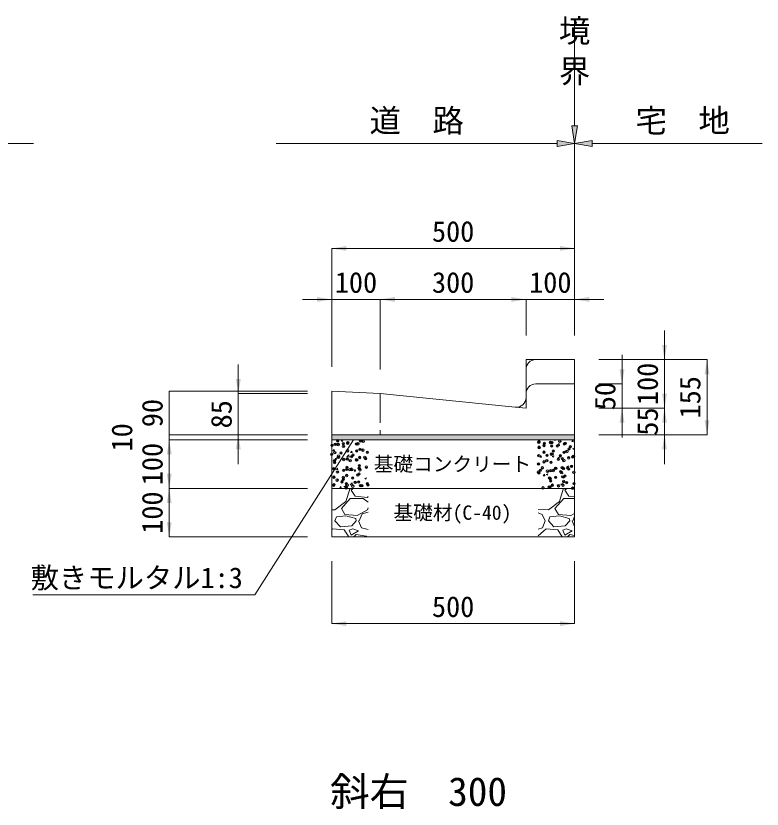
# Model space of a CAD drawing. Units: millimetres at full size; some dimension numbers follow another scale. Extents: x -3213 to 7287, y 2125 to 9550.
# Drawn here: x -1138 to 398, y 4433 to 6066 of the extents above; entities that cross this region are included whole.
import ezdxf
from ezdxf.enums import TextEntityAlignment as Align

# ---------------------------------------------------------------- set-up
doc = ezdxf.new("R2010")
doc.units = ezdxf.units.MM
doc.header["$LTSCALE"] = 10
doc.header["$PDMODE"] = 32
doc.header["$PDSIZE"] = 5
doc.linetypes.add('DASHED', pattern=[7.5, 6, -1.5])
doc.layers.add('ハッチング_モルタル', color=30, linetype='Continuous')
doc.layers.add('文字', color=41, linetype='Continuous')
for name, color, linetype, lineweight in [('ハッチング_基礎', 150, 'Continuous', 5), ('寸法線', 7, 'Continuous', 13), ('引出線', 4, 'Continuous', 13), ('本体', 2, 'Continuous', 13), ('舗装・基礎', 3, 'Continuous', 13), ('補助線', 8, 'DASHED', 13)]:
    doc.layers.add(name, color=color, linetype=linetype, lineweight=lineweight)
doc.styles.add('ＭＳ ゴシック', font='')
doc.styles.get('ＭＳ ゴシック').set_extended_font_data('MS Gothic')

# ---------------------------------------------------------------- blocks, each defined once
blk = doc.blocks.new('filled_arrow')
at = {"color": 0, "linetype": 'Continuous', "lineweight": -2}
blk.add_solid([(7.5, 1.25), (0, 0), (7.5, -1.25)], dxfattribs=at)

msp = doc.modelspace()

# ---------------------------------------------------------------- hatches: boundary and pattern name
at = {"layer": 'ハッチング_モルタル'}
msp.add_hatch(color=256, dxfattribs=at).paths.add_polyline_path([(11.87, 5193.32), (11.87, 5203.32), (-488.13, 5203.32), (-488.13, 5193.32)])
at = {"layer": '寸法線'}
for points in [[(5.87, 5839.51), (17.87, 5839.51), (11.87, 5803.51)], [(-24.13, 5809.51), (-24.13, 5797.51), (11.87, 5803.51)], [(47.87, 5809.51), (47.87, 5797.51), (11.87, 5803.51)]]:
    msp.add_hatch(color=256, dxfattribs=at).paths.add_polyline_path(points)

# ---------------------------------------------------------------- linework, layer by layer
at = {"layer": 'ハッチング_基礎'}
for p, q in [((-468.44, 5191.46), (-465.91, 5189.76)), ((-468.43, 5191.47), (-464.87, 5192.83)), ((-465.91, 5189.76), (-464.88, 5192.83)), ((-63.13, 5179.98), (-61.15, 5180.74)), ((-63.13, 5178.3), (-62.18, 5177.66)), ((-62.18, 5177.66), (-61.15, 5180.73)), ((-30.21, 5192.62), (-29.62, 5193.32)), ((-30.21, 5192.62), (-27.17, 5192.35)), ((-27.19, 5192.35), (-27.37, 5193.32)), ((-23.77, 5181.56), (-19.81, 5185.69)), ((-23.77, 5181.57), (-19.25, 5180.87)), ((-19.26, 5180.86), (-19.82, 5185.68)), ((6.23, 5189.43), (8.68, 5192.35)), ((6.23, 5189.43), (9.26, 5189.16)), ((9.24, 5189.16), (8.66, 5192.34)), ((-485.54, 5170.39), (-483.09, 5173.31)), ((-485.54, 5170.39), (-482.5, 5170.12)), ((-482.52, 5170.12), (-483.11, 5173.3)), ((-456.67, 5158.27), (-452.72, 5162.39)), ((-452.16, 5157.57), (-452.72, 5162.39)), ((-449.1, 5167.2), (-446.65, 5170.12)), ((-449.1, 5167.2), (-446.07, 5166.93)), ((-446.09, 5166.93), (-446.67, 5170.12)), ((-438.11, 5171.02), (-434.55, 5172.38)), ((-438.11, 5171.01), (-435.59, 5169.3)), ((-435.59, 5169.3), (-434.56, 5172.37)), ((8.3, 5175.31), (11.86, 5176.67)), ((8.3, 5175.3), (10.82, 5173.59)), ((10.82, 5173.59), (11.85, 5176.66)), ((-480.8, 5154.62), (-478.27, 5152.92)), ((-480.79, 5154.63), (-477.24, 5156)), ((-478.27, 5152.92), (-477.24, 5155.99)), ((-456.68, 5158.27), (-452.16, 5157.57)), ((-59.6, 5157.59), (-57.15, 5160.51)), ((-59.6, 5157.59), (-56.56, 5157.33)), ((-56.58, 5157.32), (-57.17, 5160.51)), ((-34.39, 5158.91), (-31.86, 5157.21)), ((-34.38, 5158.92), (-30.83, 5160.29)), ((-31.86, 5157.21), (-30.83, 5160.28)), ((-23.16, 5154.41), (-20.71, 5157.33)), ((-23.16, 5154.41), (-20.12, 5154.14)), ((-20.14, 5154.14), (-20.73, 5157.32)), ((-478.49, 5132.18), (-476.04, 5135.1)), ((-478.49, 5132.18), (-475.45, 5131.91)), ((-475.47, 5131.91), (-476.06, 5135.09)), ((-450.47, 5134.18), (-446.91, 5135.54)), ((-450.47, 5134.17), (-447.95, 5132.46)), ((-447.95, 5132.46), (-446.92, 5135.53)), ((-442.05, 5128.99), (-439.6, 5131.91)), ((-442.05, 5128.99), (-439.02, 5128.72)), ((-439.04, 5128.72), (-439.62, 5131.9)), ((-4.06, 5138.47), (-0.5, 5139.83)), ((-4.06, 5138.46), (-1.54, 5136.75)), ((-1.54, 5136.75), (-0.51, 5139.82)), ((-420.15, 5113.73), (-416.59, 5115.09)), ((-420.15, 5113.72), (-417.62, 5112.01)), ((-417.62, 5112.01), (-416.59, 5115.08)), ((-52.55, 5119.38), (-50.1, 5122.3)), ((-52.55, 5119.38), (-49.51, 5119.12)), ((-49.53, 5119.11), (-50.12, 5122.3)), ((-46.75, 5122.07), (-44.22, 5120.37)), ((-46.74, 5122.08), (-43.19, 5123.45)), ((-44.22, 5120.37), (-43.19, 5123.44)), ((-17.04, 5123.67), (-12.52, 5122.97)), ((-17.03, 5123.67), (-13.08, 5127.79)), ((-16.11, 5116.2), (-13.66, 5119.11)), ((-16.11, 5116.2), (-13.08, 5115.93)), ((-13.1, 5115.93), (-13.68, 5119.11)), ((-12.52, 5122.97), (-13.08, 5127.79)), ((-471.44, 5093.97), (-468.99, 5096.88)), ((-468.42, 5093.7), (-469.01, 5096.88)), ((-462.83, 5097.34), (-459.27, 5098.71)), ((-462.83, 5097.33), (-460.31, 5095.63)), ((-460.31, 5095.63), (-459.28, 5098.7)), ((-449.94, 5100.37), (-445.98, 5104.5)), ((-449.94, 5100.38), (-445.42, 5099.68)), ((-445.42, 5099.67), (-445.99, 5104.5)), ((-16.42, 5101.63), (-12.86, 5103)), ((-16.42, 5101.62), (-13.9, 5099.92)), ((-13.9, 5099.92), (-12.87, 5102.99)), ((-471.44, 5093.97), (-468.41, 5093.7)), ((-459.08, 5066.06), (-450.95, 5091.46)), ((-450.95, 5091.46), (-452.09, 5093.32)), ((-444.01, 5093.32), (-447.9, 5089.43)), ((-447.9, 5089.43), (-439.77, 5077.23)), ((-432.87, 5093.32), (-432.56, 5093.7)), ((-432.51, 5093.32), (-432.58, 5093.69)), ((-413.13, 5092.78), (-413.75, 5093.32)), ((-19.48, 5066.06), (-11.35, 5091.46)), ((-11.35, 5091.46), (-12.49, 5093.32)), ((-4.41, 5093.32), (-8.3, 5089.43)), ((-8.3, 5089.43), (-0.17, 5077.23)), ((-481.43, 5048.79), (-459.08, 5066.06)), ((-468.22, 5051.83), (-449.93, 5072.15)), ((-449.93, 5072.15), (-423.52, 5072.15)), ((-439.77, 5077.23), (-414.37, 5074.19)), ((-423.52, 5072.15), (-413.13, 5064.96)), ((-414.37, 5074.19), (-413.13, 5076.43)), ((-41.83, 5048.79), (-19.48, 5066.06)), ((-28.62, 5051.83), (-10.33, 5072.15)), ((-10.33, 5072.15), (11.87, 5072.15)), ((-0.17, 5077.23), (11.87, 5075.79)), ((-488.13, 5049.1), (-481.43, 5048.79)), ((-461.11, 5039.64), (-468.22, 5051.83)), ((-414.37, 5048.79), (-435.71, 5037.61)), ((-413.13, 5053.15), (-414.37, 5048.79)), ((-63.13, 5049.8), (-41.83, 5048.79)), ((-21.51, 5039.64), (-28.62, 5051.83)), ((-481.43, 5026.43), (-478.38, 5034.56)), ((-459.08, 5036.59), (-478.38, 5034.56)), ((-435.71, 5037.61), (-461.11, 5039.64)), ((-438.76, 5031.51), (-459.08, 5036.59)), ((-437.74, 5026.43), (-438.76, 5031.51)), ((-431.65, 5026.43), (-425.55, 5040.66)), ((-425.55, 5040.66), (-413.13, 5044.54)), ((-63.13, 5042.67), (-55.04, 5039.64)), ((-55.04, 5039.64), (-48.94, 5026.43)), ((-41.83, 5026.43), (-38.78, 5034.56)), ((-19.48, 5036.59), (-38.78, 5034.56)), ((3.89, 5037.61), (-21.51, 5039.64)), ((0.84, 5031.51), (-19.48, 5036.59)), ((1.86, 5026.43), (0.84, 5031.51)), ((11.87, 5041.79), (3.89, 5037.61)), ((7.95, 5026.43), (11.87, 5035.58)), ((-470.25, 5014.24), (-481.43, 5026.43)), ((-446.89, 5016.27), (-470.25, 5014.24)), ((-437.74, 5026.43), (-446.89, 5016.27)), ((-432.66, 5026.43), (-426.57, 5012.21)), ((-54.02, 5012.21), (-48.94, 5026.43)), ((-30.65, 5014.24), (-41.83, 5026.43)), ((-7.29, 5016.27), (-30.65, 5014.24)), ((1.86, 5026.43), (-7.29, 5016.27)), ((6.94, 5026.43), (11.87, 5014.92)), ((-486.51, 5010.18), (-488.13, 5008.7)), ((-462.13, 5008.15), (-486.51, 5010.18)), ((-453.07, 4993.32), (-462.13, 5008.15)), ((-444.85, 5010.18), (-451.97, 5007.13)), ((-451.97, 5007.13), (-447.9, 4996.97)), ((-447.9, 4996.97), (-432.66, 5006.11)), ((-432.66, 5006.11), (-444.85, 5010.18)), ((-426.57, 5012.21), (-413.13, 5008.26)), ((-63.13, 5009.53), (-54.02, 5012.21)), ((-46.91, 5010.18), (-63.13, 4995.37)), ((-22.53, 5008.15), (-46.91, 5010.18)), ((-13.47, 4993.32), (-22.53, 5008.15)), ((-5.25, 5010.18), (-12.37, 5007.13)), ((-12.37, 5007.13), (-8.3, 4996.97)), ((-8.3, 4996.97), (6.94, 5006.11)), ((6.94, 5006.11), (-5.25, 5010.18)), ((-437.74, 4997.99), (-442.41, 4993.32)), ((-417.42, 4994.94), (-437.74, 4997.99)), ((-415.58, 4993.32), (-417.42, 4994.94)), ((1.86, 4997.99), (-2.81, 4993.32)), ((11.87, 4996.48), (1.86, 4997.99))]:
    msp.add_line(p, q, dxfattribs=at)
for p in [(-487.41, 5181.94), (-481.01, 5183.87), (-475.96, 5191.07), (-474.69, 5183.62), (-464.2, 5185.52), (-463.79, 5179.92), (-455.45, 5186.15), (-454.93, 5187.45), (-437.08, 5184.38), (-434.17, 5185), (-429.27, 5190.7), (-423.37, 5190.37), (-61.73, 5188.43), (-61.28, 5189.35), (-61.13, 5177.36), (-51.02, 5181.61), (-50.47, 5186.11), (-37.75, 5187.78), (-35.47, 5180.61), (-34.61, 5187.28), (-23.9, 5180.46), (-18.51, 5190.32), (-9.08, 5184.42), (-7.49, 5186.14), (3.22, 5179.32), (-488.05, 5163.58), (-481.63, 5166.96), (-474.09, 5159.56), (-468.82, 5166.11), (-455.54, 5170.54), (-444.39, 5162.14), (-436.73, 5170.34), (-429.89, 5173.79), (-424.02, 5172.01), (-414.77, 5167.22), (-61.75, 5160.45), (-51.11, 5167.75), (-44.72, 5161.46), (-36.09, 5163.7), (-33.75, 5164.12), (-31.87, 5170.28), (-17.6, 5160.32), (-9.7, 5167.51), (-4.12, 5169.21), (0.21, 5174.5), (9.52, 5159.17), (-482.24, 5150.05), (-482.18, 5146.08), (-474.02, 5157.05), (-463.38, 5152.74), (-456.16, 5153.63), (-450.1, 5150.3), (-446.97, 5158.42), (-437.38, 5151.98), (-436.26, 5151.6), (-430.5, 5156.88), (-419.85, 5157.27), (-418.14, 5154.51), (-62.36, 5143.54), (-51.2, 5147.88), (-45.24, 5150.24), (-36.7, 5146.79), (-21.58, 5152.97), (-13.16, 5154.47), (-10.32, 5150.6), (-0.44, 5156.14), (8.05, 5158.05), (-484.2, 5133.74), (-482.86, 5133.14), (-476.11, 5126.74), (-463.46, 5130.27), (-457.08, 5132.6), (-456.78, 5136.72), (-450.74, 5131.94), (-446.49, 5131.83), (-431.5, 5134.47), (-431.12, 5139.97), (-429.96, 5131.45), (-416.86, 5136.91), (-62.98, 5126.62), (-58.6, 5130.21), (-54.61, 5135.5), (-43.9, 5128.68), (-37.32, 5129.88), (-31.8, 5130.1), (-27.49, 5134.36), (-26.52, 5134.43), (-16.78, 5127.53), (-13.8, 5136.11), (-10.94, 5133.69), (-2.17, 5135.19), (-0.37, 5133.21), (5.44, 5138.64), (10.34, 5126.39), (-483.48, 5116.23), (-476.82, 5110.23), (-464.11, 5111.9), (-463.94, 5115.59), (-457.4, 5119.8), (-444.87, 5114.44), (-434.32, 5120.67), (-431.74, 5123.06), (-61.43, 5125.02), (-39.88, 5114.4), (-37.94, 5112.97), (-27.17, 5116.07), (-11.55, 5116.77), (-7.93, 5118.6), (-484.1, 5099.32), (-483.38, 5100.96), (-466.97, 5106.64), (-458.23, 5094.4), (-458.02, 5102.89), (-456.26, 5099.81), (-444.54, 5097.81), (-439.85, 5105.49), (-432.36, 5106.15), (-429.14, 5098.67), (-426.15, 5098.63), (-414.92, 5102.9), (-413.43, 5100.3), (-53.25, 5094.36), (-40.53, 5096.03), (-38.56, 5096.05), (-37.6, 5108.54), (-33.9, 5099.79), (-21.29, 5098.57), (-12.17, 5099.86), (-10.48, 5107.39), (-4.27, 5104.88), (7.9, 5093.72), (10.79, 5102.79)]:
    msp.add_point(p, dxfattribs=at)
at = {"layer": '寸法線'}
for p, q in [((11.87, 5839.51), (11.87, 6059.98)), ((-1102.13, 5803.51), (-1452.13, 5803.51)), ((-24.13, 5803.51), (-602.13, 5803.51)), ((11.87, 5582.32), (11.87, 5803.51)), ((397.87, 5803.51), (47.87, 5803.51)), ((11.87, 5587.32), (-488.13, 5587.32)), ((-488.13, 5343.32), (-488.13, 5587.32)), ((11.87, 5408.32), (11.87, 5587.32)), ((-328.13, 5482.32), (-548.13, 5482.32)), ((-488.13, 5343.32), (-488.13, 5482.32)), ((-88.13, 5482.32), (-388.13, 5482.32)), ((-388.13, 5338.32), (-388.13, 5482.32)), ((-388.13, 5338.32), (-388.13, 5482.32)), ((-148.13, 5482.32), (71.87, 5482.32)), ((-88.13, 5408.32), (-88.13, 5482.32)), ((-88.13, 5408.32), (-88.13, 5482.32)), ((11.87, 5408.32), (11.87, 5482.32)), ((196.96, 5198.32), (196.96, 5418.32)), ((61.87, 5358.32), (196.96, 5358.32)), ((61.87, 5358.32), (284.46, 5358.32)), ((109.46, 5198.32), (109.46, 5368.32)), ((284.46, 5203.32), (284.46, 5358.32)), ((-680.31, 5143.32), (-680.31, 5348.32)), ((196.96, 5143.32), (196.96, 5318.32)), ((-822.49, 5203.32), (-822.49, 5293.32)), ((-538.13, 5293.32), (-822.49, 5293.32)), ((61.87, 5308.32), (109.46, 5308.32)), ((-538.13, 5288.32), (-680.31, 5288.32)), ((61.87, 5258.32), (196.96, 5258.32)), ((61.87, 5258.32), (196.96, 5258.32)), ((61.87, 5258.32), (109.46, 5258.32)), ((-822.49, 5233.32), (-822.49, 5163.32)), ((-538.13, 5203.32), (-822.49, 5203.32)), ((-538.13, 5203.32), (-822.49, 5203.32)), ((-538.13, 5203.32), (-680.31, 5203.32)), ((61.87, 5203.32), (196.96, 5203.32)), ((61.87, 5203.32), (284.46, 5203.32)), ((-538.13, 5193.32), (-822.49, 5193.32)), ((-822.49, 5193.32), (-822.49, 5033.32)), ((-538.13, 5193.32), (-822.49, 5193.32)), ((-822.49, 5153.32), (-822.49, 4993.32)), ((-538.13, 5093.32), (-822.49, 5093.32)), ((-538.13, 5093.32), (-822.49, 5093.32)), ((-538.13, 4993.32), (-822.49, 4993.32)), ((-488.13, 4943.32), (-488.13, 4814.74)), ((11.87, 4943.32), (11.87, 4814.74)), ((-488.13, 4814.74), (11.87, 4814.74))]:
    msp.add_line(p, q, dxfattribs=at)
for points in [[(5.87, 5839.51), (17.87, 5839.51), (11.87, 5803.51)], [(-24.13, 5809.51), (-24.13, 5797.51), (11.87, 5803.51)], [(47.87, 5809.51), (47.87, 5797.51), (11.87, 5803.51)]]:
    msp.add_lwpolyline(points, close=True, dxfattribs=at)
at = {"layer": '引出線'}
msp.add_lwpolyline([(-443.14, 5193.32), (-645.98, 4873.81), (-1103.39, 4873.81)], dxfattribs=at)
at = {"layer": '本体'}
for p, q in [((-68.13, 5358.32), (11.87, 5358.32)), ((11.87, 5358.32), (11.87, 5203.32)), ((-88.13, 5280.42), (-88.13, 5338.32)), ((-388.13, 5288.32), (-488.13, 5293.32)), ((-488.13, 5293.32), (-488.13, 5203.32)), ((-68.13, 5308.32), (11.87, 5308.32)), ((-110.12, 5260.52), (-388.13, 5288.32)), ((11.87, 5203.32), (-488.13, 5203.32))]:
    msp.add_line(p, q, dxfattribs=at)
for centre, start, end in [((-68.13, 5338.32), 90, 180), ((-68.13, 5288.32), 90, 180), ((-108.13, 5280.42), 264.28941, 0)]:
    msp.add_arc(centre, 20, start, end, dxfattribs=at)
at = {"layer": '舗装・基礎'}
for points in [[(-488.13, 5203.32), (11.87, 5203.32), (11.87, 5193.32), (-488.13, 5193.32)], [(-488.13, 5193.32), (11.87, 5193.32), (11.87, 5093.32), (-488.13, 5093.32)], [(-488.13, 5093.32), (11.87, 5093.32), (11.87, 4993.32), (-488.13, 4993.32)]]:
    msp.add_lwpolyline(points, close=True, dxfattribs=at)
at = {"layer": '補助線'}
for p, q in [((-68.13, 5358.32), (-88.13, 5358.32)), ((-88.13, 5338.32), (-88.13, 5358.32)), ((-388.13, 5288.32), (-388.13, 5203.32)), ((-88.13, 5280.42), (-88.13, 5258.32)), ((-110.12, 5260.52), (-88.13, 5258.32))]:
    msp.add_line(p, q, dxfattribs=at)

# ---------------------------------------------------------------- block references
at = {"layer": '寸法線', "xscale": 4, "yscale": 4}
for p in [(-488.13, 5587.32), (-388.13, 5482.32), (-388.13, 5482.32), (11.87, 5482.32), (-488.13, 4814.74)]:
    msp.add_blockref('filled_arrow', p, dxfattribs=at)
for p, rotation in [((11.87, 5587.32), 180), ((-488.13, 5482.32), 180), ((-88.13, 5482.32), 180), ((-88.13, 5482.32), 180), ((196.96, 5358.32), 90), ((284.46, 5358.32), 270), ((109.46, 5308.32), 90), ((-680.31, 5288.32), 90), ((196.96, 5258.32), 90), ((109.46, 5258.32), 270), ((196.96, 5258.32), 270), ((284.46, 5203.32), 90), ((-680.31, 5203.32), 270), ((196.96, 5203.32), 270), ((-822.49, 5193.32), 270), ((-822.49, 5093.32), 90), ((-822.49, 5093.32), 270), ((-822.49, 4993.32), 90), ((11.87, 4814.74), 180)]:
    msp.add_blockref('filled_arrow', p, dxfattribs=dict(at, rotation=rotation))
at = {"layer": '引出線', "xscale": 0.133, "yscale": 0.133, "rotation": 237.6}
msp.add_blockref('filled_arrow', (-443.14, 5193.32), dxfattribs=at)

# ---------------------------------------------------------------- texts
at = {"layer": '寸法線', "style": 'ＭＳ ゴシック'}
for s, p in [('境', (-20.5, 6059.32)), ('界', (-20.5, 5975.99))]:
    msp.add_text(s, height=47.47, dxfattribs=at).set_placement(p, align=Align.TOP_LEFT)
for s, height, p in [('道\u3000路', 47.47, (-313.13, 5850.44)), ('宅\u3000地', 47.47, (234.38, 5850.44)), ('500', 42.72, (-238.13, 5622.32)), ('100', 42.72, (-438.13, 5517.32)), ('300', 42.72, (-238.13, 5517.32)), ('100', 42.72, (-38.13, 5517.32)), ('500', 42.72, (-238.13, 4849.74))]:
    msp.add_text(s, height=height, dxfattribs=at).set_placement(p, align=Align.MIDDLE_CENTER)
for s, p in [('100', (161.96, 5308.32)), ('50', (74.46, 5283.32)), ('155', (249.46, 5280.82)), ('90', (-857.49, 5248.32)), ('85', (-715.31, 5245.82)), ('55', (161.96, 5230.82)), ('10', (-919.99, 5198.32)), ('100', (-857.49, 5143.32)), ('100', (-857.49, 5043.32))]:
    msp.add_text(s, height=42.72, rotation=90, dxfattribs=at).set_placement(p, align=Align.MIDDLE_CENTER)
at = {"layer": '引出線', "style": 'ＭＳ ゴシック'}
msp.add_text('敷きモルタル1:3', height=42.72, dxfattribs=at).set_placement((-670.98, 4930.55), align=Align.TOP_RIGHT)
at = {"layer": '文字', "style": 'ＭＳ ゴシック'}
for s, p in [('基礎コンクリート', (-239.46, 5143.32)), ('基礎材(C-40)', (-239.46, 5043.32))]:
    msp.add_text(s, height=29.67, dxfattribs=at).set_placement(p, align=Align.MIDDLE_CENTER)
msp.add_text('斜右\u3000300', height=59.34, dxfattribs=at).set_placement((-309.22, 4498.68), align=Align.TOP_CENTER)

doc.saveas('drawing.dxf')
